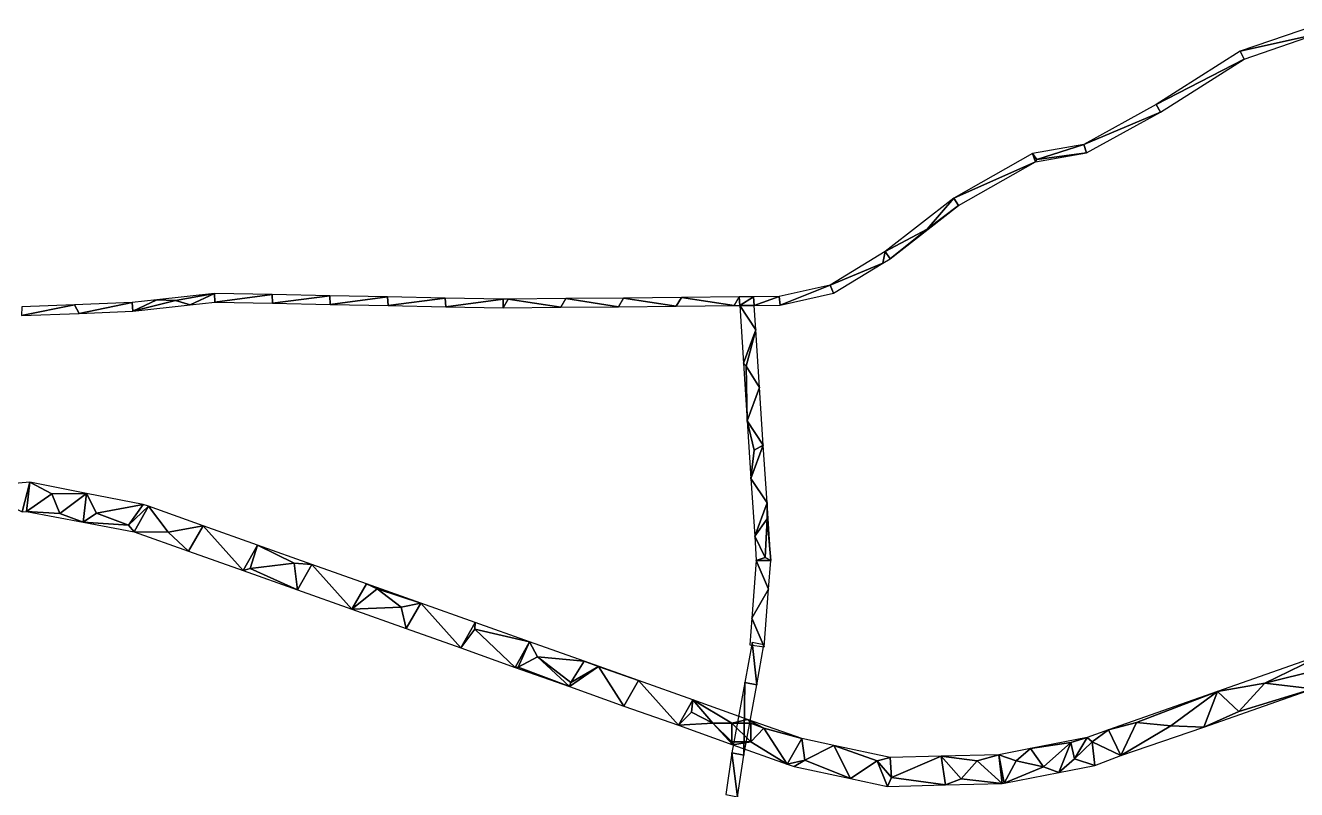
# Model space of a CAD drawing. Extents: x -30359 to 26190, y -30889 to 30041.
# Drawn here: x 1151 to 7750, y 4621 to 8588 of the extents above; entities that cross this region are included whole.
import ezdxf

# ---------------------------------------------------------------- set-up
doc = ezdxf.new("R2010")
doc.units = 0

msp = doc.modelspace()

# ---------------------------------------------------------------- linework, layer by layer
at = {"layer": 'mg_to_dxf', "color": 251}
for points in [[(7847.88, 8587.84), (7457.75, 8453.84), (7853.75, 8541.84)], [(7457.75, 8453.84), (7477.38, 8412.84), (7853.75, 8541.84)], [(7477.38, 8412.84), (7457.75, 8453.84), (7021.38, 8176.84)], [(7021.38, 8176.84), (7044.25, 8137.84), (7477.38, 8412.84)], [(7044.25, 8137.84), (7021.38, 8176.84), (6644.75, 7969.84)], [(7044.25, 8137.84), (6644.75, 7969.84), (6659.88, 7926.84)], [(6394.88, 7879.84), (6379.38, 7922.84), (5970.38, 7690.84)], [(6644.75, 7969.84), (6379.38, 7922.84), (6402, 7891.84)], [(6402, 7891.84), (6379.38, 7922.84), (6394.88, 7879.84)], [(6659.88, 7926.84), (6402, 7891.84), (6394.88, 7879.84)], [(6644.75, 7969.84), (6402, 7891.84), (6659.88, 7926.84)], [(6394.88, 7879.84), (5970.38, 7690.84), (5995.5, 7652.84)], [(5832, 7530.84), (5970.38, 7690.84), (5615, 7413.84)], [(5832, 7530.84), (5995.5, 7652.84), (5970.38, 7690.84)], [(5640.5, 7376.84), (5995.5, 7652.84), (5832, 7530.84)], [(5640.5, 7376.84), (5832, 7530.84), (5615, 7413.84)], [(5328.38, 7239.84), (5601.88, 7353.84), (5615, 7413.84)], [(5601.88, 7353.84), (5640.5, 7376.84), (5615, 7413.84)], [(5328.38, 7239.84), (5345.5, 7197.84), (5601.88, 7353.84)], [(2132.25, 7196.84), (1834.25, 7163.84), (1930.5, 7159.84)], [(2132.25, 7196.84), (1930.5, 7159.84), (2006.5, 7137.84)], [(2132.25, 7196.84), (2006.5, 7137.84), (2134.38, 7151.84)], [(2134.38, 7151.84), (2431.5, 7190.84), (2132.25, 7196.84)], [(5328.38, 7239.84), (5063.25, 7180.84), (5068.38, 7135.84)], [(5328.38, 7239.84), (5068.38, 7135.84), (5345.5, 7197.84)], [(1130.25, 7081.84), (1405.5, 7136.84), (1132.88, 7126.84)], [(1130.25, 7081.84), (1429.88, 7092.84), (1405.5, 7136.84)], [(1429.88, 7092.84), (1705.13, 7148.84), (1405.5, 7136.84)], [(1705.13, 7148.84), (1429.88, 7092.84), (1708.5, 7103.84)], [(1834.25, 7163.84), (1705.13, 7148.84), (1708.5, 7103.84)], [(1930.5, 7159.84), (1834.25, 7163.84), (1708.5, 7103.84)], [(1930.5, 7159.84), (1708.5, 7103.84), (2006.5, 7137.84)], [(2434.25, 7145.84), (2431.5, 7190.84), (2134.38, 7151.84)], [(2434.25, 7145.84), (2731.25, 7184.84), (2431.5, 7190.84)], [(2434.25, 7145.84), (2734, 7139.84), (2731.25, 7184.84)], [(2734, 7139.84), (3031.13, 7178.84), (2731.25, 7184.84)], [(2734, 7139.84), (3033.88, 7133.84), (3031.13, 7178.84)], [(3033.88, 7133.84), (3330.88, 7172.84), (3031.13, 7178.84)], [(3333.63, 7127.84), (3330.88, 7172.84), (3033.88, 7133.84)], [(3630.75, 7166.84), (3330.88, 7172.84), (3333.63, 7127.84)], [(3630.75, 7166.84), (3333.63, 7127.84), (3630.5, 7121.84)], [(3656.75, 7166.84), (3630.75, 7166.84), (3630.5, 7121.84)], [(3930.38, 7124.84), (3656.75, 7166.84), (3630.5, 7121.84)], [(3930.38, 7124.84), (3956.63, 7169.84), (3656.75, 7166.84)], [(4230.25, 7127.84), (3956.63, 7169.84), (3930.38, 7124.84)], [(4230.25, 7127.84), (4256.5, 7172.84), (3956.63, 7169.84)], [(4256.5, 7172.84), (4230.25, 7127.84), (4530.13, 7130.84)], [(4530.13, 7130.84), (4556.38, 7175.84), (4256.5, 7172.84)], [(4530.13, 7130.84), (4830, 7133.84), (4556.38, 7175.84)], [(4830, 7133.84), (4856.25, 7178.84), (4556.38, 7175.84)], [(4830, 7133.84), (4859.13, 7133.84), (4856.25, 7178.84)], [(4856.25, 7178.84), (4859.13, 7133.84), (4931.38, 7179.84)], [(4934.25, 7134.84), (4931.38, 7179.84), (4859.13, 7133.84)], [(4942.5, 7007.84), (4934.25, 7134.84), (4859.13, 7133.84)], [(4859.13, 7133.84), (4878.63, 6834.84), (4942.5, 7007.84)], [(4934.25, 7134.84), (5063.25, 7180.84), (4931.38, 7179.84)], [(5068.38, 7135.84), (5063.25, 7180.84), (4934.25, 7134.84)], [(4892.13, 6818.84), (4942.5, 7007.84), (4878.63, 6834.84)], [(4962, 6708.84), (4942.5, 7007.84), (4892.13, 6818.84)], [(4898.13, 6535.84), (4892.13, 6818.84), (4878.63, 6834.84)], [(4898.13, 6535.84), (4962, 6708.84), (4892.13, 6818.84)], [(4981.63, 6408.84), (4962, 6708.84), (4898.13, 6535.84)], [(4917.63, 6235.84), (4934.63, 6383.84), (4898.13, 6535.84)], [(4934.63, 6383.84), (4981.63, 6408.84), (4898.13, 6535.84)], [(4917.63, 6235.84), (4981.63, 6408.84), (4934.63, 6383.84)], [(4917.63, 6235.84), (5001.13, 6109.84), (4981.63, 6408.84)], [(874.75, 6190.84), (1133.88, 6062.84), (1173.5, 6216.84)], [(1133.88, 6062.84), (1157, 6064.84), (1173.5, 6216.84)], [(1157, 6064.84), (1173.75, 6216.84), (1173.5, 6216.84)], [(1173.75, 6216.84), (1157, 6064.84), (1288.25, 6155.84)], [(1173.75, 6216.84), (1288.25, 6155.84), (1468, 6158.84)], [(4937.13, 5936.84), (5001.13, 6109.84), (4917.63, 6235.84)], [(1288.25, 6155.84), (1157, 6064.84), (1329.5, 6053.84)], [(1288.25, 6155.84), (1329.5, 6053.84), (1468, 6158.84)], [(1329.5, 6053.84), (1451.75, 6009.84), (1468, 6158.84)], [(1520.25, 6055.84), (1468, 6158.84), (1451.75, 6009.84)], [(1762.38, 6101.84), (1468, 6158.84), (1520.25, 6055.84)], [(1685.75, 5993.84), (1762.38, 6101.84), (1520.25, 6055.84)], [(1685.75, 5993.84), (1791, 6091.84), (1762.38, 6101.84)], [(1715.75, 5959.84), (1791, 6091.84), (1685.75, 5993.84)], [(1891.5, 5956.84), (1791, 6091.84), (1715.75, 5959.84)], [(1791, 6091.84), (1891.5, 5956.84), (2073.5, 5990.84)], [(5001.13, 6109.84), (4937.13, 5936.84), (5001.38, 6026.84)], [(5001.13, 6109.84), (5001.38, 6026.84), (5020.63, 5810.84)], [(1157, 6064.84), (1451.75, 6009.84), (1329.5, 6053.84)], [(1451.75, 6009.84), (1685.75, 5993.84), (1520.25, 6055.84)], [(1715.75, 5959.84), (1685.75, 5993.84), (1451.75, 6009.84)], [(5001.38, 6026.84), (4937.13, 5936.84), (4991.88, 5825.84)], [(4991.88, 5825.84), (5020.63, 5810.84), (5001.38, 6026.84)], [(1998.25, 5858.84), (1891.5, 5956.84), (1715.75, 5959.84)], [(1998.25, 5858.84), (2073.5, 5990.84), (1891.5, 5956.84)], [(2280.75, 5758.84), (2073.5, 5990.84), (1998.25, 5858.84)], [(2073.5, 5990.84), (2280.75, 5758.84), (2356.13, 5890.84)], [(2318.13, 5768.84), (2356.13, 5890.84), (2280.75, 5758.84)], [(2546.63, 5795.84), (2356.13, 5890.84), (2318.13, 5768.84)], [(2638.63, 5789.84), (2356.13, 5890.84), (2546.63, 5795.84)], [(4945.38, 5810.84), (4991.88, 5825.84), (4937.13, 5936.84)], [(5009.38, 5661.84), (4945.38, 5810.84), (4922.75, 5511.84)], [(4945.38, 5810.84), (5020.63, 5810.84), (4991.88, 5825.84)], [(5009.38, 5661.84), (5020.63, 5810.84), (4945.38, 5810.84)], [(2563.38, 5657.84), (2318.13, 5768.84), (2280.75, 5758.84)], [(2318.13, 5768.84), (2563.38, 5657.84), (2546.63, 5795.84)], [(2638.63, 5789.84), (2546.63, 5795.84), (2563.38, 5657.84)], [(2563.38, 5657.84), (2845.88, 5557.84), (2638.63, 5789.84)], [(2921.13, 5689.84), (2638.63, 5789.84), (2845.88, 5557.84)], [(2921.13, 5689.84), (2845.88, 5557.84), (2977.13, 5663.84)], [(2921.13, 5689.84), (2977.13, 5663.84), (3203.75, 5588.84)], [(2977.13, 5663.84), (2845.88, 5557.84), (3102.25, 5567.84)], [(2977.13, 5663.84), (3102.25, 5567.84), (3203.75, 5588.84)], [(5009.38, 5661.84), (4922.75, 5511.84), (4986.63, 5362.84)], [(2845.88, 5557.84), (3128.38, 5456.84), (3102.25, 5567.84)], [(3102.25, 5567.84), (3128.38, 5456.84), (3203.75, 5588.84)], [(3410.88, 5356.84), (3203.75, 5588.84), (3128.38, 5456.84)], [(3410.88, 5356.84), (3486.25, 5488.84), (3203.75, 5588.84)], [(3484, 5453.84), (3486.25, 5488.84), (3410.88, 5356.84)], [(3484, 5453.84), (3768.75, 5387.84), (3486.25, 5488.84)], [(4922.75, 5511.84), (4912.13, 5371.84), (4986.63, 5362.84)], [(3693.38, 5255.84), (3484, 5453.84), (3410.88, 5356.84)], [(3693.38, 5255.84), (3768.75, 5387.84), (3484, 5453.84)], [(3693.38, 5255.84), (3709, 5256.84), (3768.75, 5387.84)], [(3709, 5256.84), (3809.5, 5309.84), (3768.75, 5387.84)], [(3809.5, 5309.84), (4051.38, 5287.84), (3768.75, 5387.84)], [(4923.18, 5384.11), (4885.6, 5177.13), (4948.33, 5165.64)], [(4948.33, 5165.64), (4984.21, 5372.94), (4923.18, 5384.11)], [(3709, 5256.84), (3976, 5155.84), (3809.5, 5309.84)], [(3809.5, 5309.84), (3982.63, 5176.84), (4051.38, 5287.84)], [(3809.5, 5309.84), (3976, 5155.84), (3982.63, 5176.84)], [(4051.38, 5287.84), (3982.63, 5176.84), (4126.25, 5259.84)], [(4051.38, 5287.84), (4126.25, 5259.84), (4333.88, 5186.84)], [(7340, 5129.84), (7584.75, 5172.84), (7905.75, 5328.84)], [(7584.75, 5172.84), (7871, 5243.84), (7905.75, 5328.84)], [(3693.38, 5255.84), (3976, 5155.84), (3709, 5256.84)], [(3976, 5155.84), (4258.5, 5054.84), (4126.25, 5259.84)], [(3976, 5155.84), (4126.25, 5259.84), (3982.63, 5176.84)], [(4126.25, 5259.84), (4258.5, 5054.84), (4333.88, 5186.84)], [(7584.75, 5172.84), (7833.63, 5143.84), (7871, 5243.84)], [(4258.5, 5054.84), (4541, 4954.84), (4333.88, 5186.84)], [(4333.88, 5186.84), (4541, 4954.84), (4616.38, 5086.84)], [(4885.6, 5177.13), (4818.84, 4811.91), (4880.81, 4800.39)], [(4880.81, 4800.39), (4948.33, 5165.64), (4885.6, 5177.13)], [(7340, 5129.84), (7450.75, 5026.84), (7584.75, 5172.84)], [(7584.75, 5172.84), (7450.75, 5026.84), (7833.63, 5143.84)], [(4541, 4954.84), (4608.5, 5023.84), (4616.38, 5086.84)], [(4608.5, 5023.84), (4720.25, 4966.84), (4616.38, 5086.84)], [(4616.38, 5086.84), (4818.75, 4966.84), (4899, 4985.84)], [(4616.38, 5086.84), (4720.25, 4966.84), (4818.75, 4966.84)], [(6774.13, 4930.84), (6918.25, 4969.84), (7340, 5129.84)], [(6918.25, 4969.84), (7097, 4951.84), (7340, 5129.84)], [(7340, 5129.84), (7097, 4951.84), (7267.88, 4944.84)], [(7450.75, 5026.84), (7267.88, 4944.84), (7833.63, 5143.84)], [(7340, 5129.84), (7267.88, 4944.84), (7450.75, 5026.84)], [(4541, 4954.84), (4720.25, 4966.84), (4608.5, 5023.84)], [(4541, 4954.84), (4823.5, 4853.84), (4720.25, 4966.84)], [(4720.25, 4966.84), (4823.5, 4853.84), (4818.75, 4868.84)], [(4720.25, 4966.84), (4818.75, 4868.84), (4818.75, 4966.84)], [(4917.13, 4966.84), (4899, 4985.84), (4818.75, 4966.84)], [(4917.13, 4966.84), (4818.75, 4966.84), (4917.13, 4868.84)], [(4818.75, 4966.84), (4818.75, 4868.84), (4917.13, 4868.84)], [(4984.25, 4940.84), (4899, 4985.84), (4917.13, 4966.84)], [(5181.5, 4885.84), (4899, 4985.84), (4984.25, 4940.84)], [(4984.25, 4940.84), (4917.13, 4966.84), (4917.13, 4868.84)], [(6774.13, 4930.84), (6837.63, 4797.47), (6918.25, 4969.84)], [(6918.25, 4969.84), (6837.63, 4797.47), (7097, 4951.84)], [(7097, 4951.84), (6837.63, 4797.47), (7267.88, 4944.84)], [(5106, 4752.84), (4984.25, 4940.84), (4917.13, 4868.84)], [(5181.5, 4885.84), (4984.25, 4940.84), (5106, 4752.84)], [(5106, 4752.84), (5197, 4774.84), (5181.5, 4885.84)], [(5197, 4774.84), (5347.5, 4850.84), (5181.5, 4885.84)], [(6662.63, 4891.84), (6368.38, 4833.84), (6578, 4865.84)], [(6597.88, 4780.84), (6662.63, 4891.84), (6578, 4865.84)], [(6597.88, 4780.84), (6688.75, 4868.84), (6662.63, 4891.84)], [(6774.13, 4930.84), (6662.63, 4891.84), (6688.75, 4868.84)], [(6774.13, 4930.84), (6688.75, 4868.84), (6837.63, 4797.47)], [(4818.75, 4868.84), (4823.5, 4853.84), (4917.13, 4868.84)], [(4917.13, 4868.84), (4823.5, 4853.84), (5106, 4752.84)], [(5434.5, 4678.84), (5347.5, 4850.84), (5197, 4774.84)], [(5434.5, 4678.84), (5572.5, 4770.84), (5347.5, 4850.84)], [(5572.5, 4770.84), (5640.75, 4787.84), (5347.5, 4850.84)], [(6205.13, 4801.84), (6295.13, 4770.84), (6368.38, 4833.84)], [(6295.13, 4770.84), (6437, 4738.84), (6368.38, 4833.84)], [(6578, 4865.84), (6368.38, 4833.84), (6437, 4738.84)], [(6515.88, 4709.84), (6578, 4865.84), (6437, 4738.84)], [(6578, 4865.84), (6515.88, 4709.84), (6597.88, 4780.84)], [(6688.75, 4868.84), (6597.88, 4780.84), (6702.13, 4745.84)], [(6837.63, 4797.47), (6688.75, 4868.84), (6702.13, 4745.84)], [(4818.84, 4811.91), (4786.69, 4595.11), (4847.3, 4583.85)], [(4847.3, 4583.85), (4880.81, 4800.39), (4818.84, 4811.91)], [(5197, 4774.84), (5106, 4752.84), (5141.13, 4740.84)], [(5141.13, 4740.84), (5434.5, 4678.84), (5197, 4774.84)], [(5434.5, 4678.84), (5626.88, 4637.84), (5572.5, 4770.84)], [(5646.75, 4683.84), (5640.75, 4787.84), (5572.5, 4770.84)], [(5646.75, 4683.84), (5572.5, 4770.84), (5626.88, 4637.84)], [(5646.75, 4683.84), (5905.38, 4794.84), (5640.75, 4787.84)], [(5926.63, 4645.84), (5905.38, 4794.84), (5646.75, 4683.84)], [(6205.13, 4801.84), (5905.38, 4794.84), (6092.25, 4770.84)], [(6008.88, 4676.84), (6092.25, 4770.84), (5905.38, 4794.84)], [(6008.88, 4676.84), (5905.38, 4794.84), (5926.63, 4645.84)], [(6221.5, 4652.84), (6092.25, 4770.84), (6008.88, 4676.84)], [(6092.25, 4770.84), (6221.5, 4652.84), (6205.13, 4801.84)], [(6205.13, 4801.84), (6231.38, 4654.84), (6295.13, 4770.84)], [(6205.13, 4801.84), (6221.5, 4652.84), (6231.38, 4654.84)], [(6295.13, 4770.84), (6231.38, 4654.84), (6437, 4738.84)], [(6597.88, 4780.84), (6515.88, 4709.84), (6702.13, 4745.84)], [(6231.38, 4654.84), (6515.88, 4709.84), (6437, 4738.84)], [(5926.63, 4645.84), (5646.75, 4683.84), (5626.88, 4637.84)], [(6221.5, 4652.84), (6008.88, 4676.84), (5926.63, 4645.84)]]:
    msp.add_3dface(points, dxfattribs=at)

doc.saveas('drawing.dxf')
